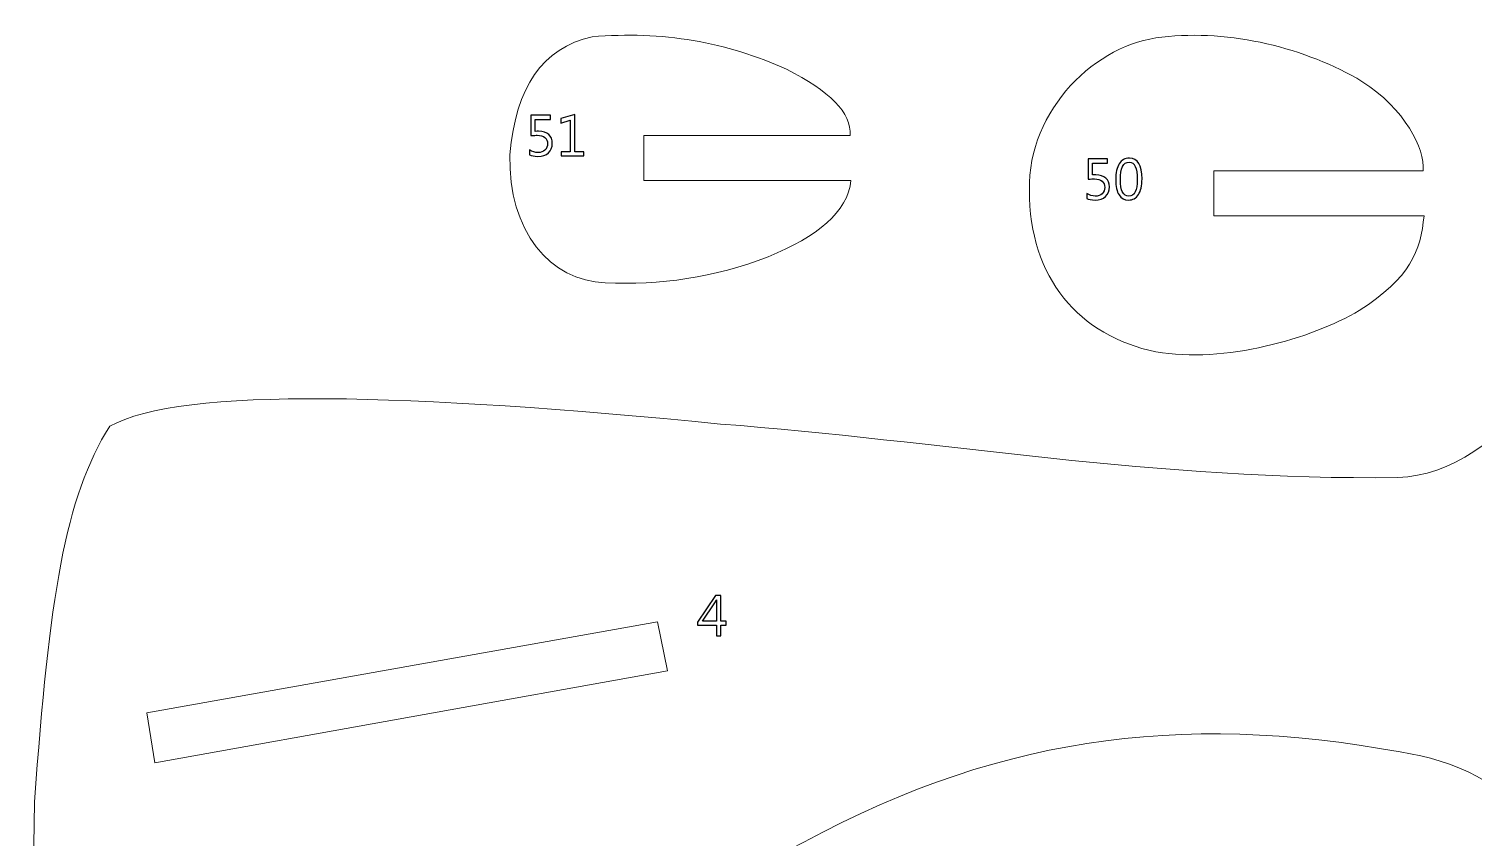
# Model space of a CAD drawing. Header units: centimetres. Extents: x -370 to 378, y -504 to 433.
# Drawn here: x -366.6 to -164.9, y -166.2 to -53.3 of the extents above; entities that cross this region are included whole.
import ezdxf

# ---------------------------------------------------------------- set-up
doc = ezdxf.new("R2010")
doc.units = ezdxf.units.CM
doc.header["$MEASUREMENT"] = 0
doc.layers.add('Camada 1', color=7, linetype='Continuous')
doc.layers.add('Camada 2', color=20, linetype='Continuous')

msp = doc.modelspace()

# ---------------------------------------------------------------- linework, layer by layer
at = {"layer": 'Camada 1', "lineweight": 9}
for points, knots in [([(-128.91, -216.84), (-128.56, -218.5), (-128.07, -219.59), (-127.19, -221.77), (-127.19, -221.77), (-125.24, -227.46), (-124.13, -230.74), (-130.17, -232.97), (-130.17, -232.97), (-133.27, -233.87), (-135.88, -234.85), (-138.09, -235.91), (-138.09, -235.91), (-149.12, -240.46), (-149.64, -256.89), (-145.42, -267.93), (-145.42, -267.93), (-142.38, -272.87), (-146.71, -278.83), (-150.84, -277.45), (-150.84, -277.45), (-150.84, -277.45), (-192.14, -263.79), (-192.14, -263.79), (-192.14, -263.79), (-190.96, -259.31), (-189.74, -254.97), (-188.14, -250.5), (-188.14, -250.5), (-188.14, -250.5), (-177.78, -254.73), (-177.78, -254.73), (-177.78, -254.73), (-177.78, -254.73), (-175.73, -248.9), (-175.73, -248.9), (-175.73, -248.9), (-175.73, -248.9), (-186.05, -244.44), (-186.05, -244.44), (-186.05, -244.44), (-183.81, -239.59), (-181.89, -234.98), (-179.41, -230.37), (-179.41, -230.37), (-179.41, -230.37), (-168.75, -236.26), (-168.75, -236.26), (-168.75, -236.26), (-168.75, -236.26), (-165.55, -230.97), (-165.55, -230.97), (-165.55, -230.97), (-165.55, -230.97), (-176.15, -224.87), (-176.15, -224.87), (-176.15, -224.87), (-173.72, -220.76), (-171.42, -217.25), (-168.85, -213.52), (-168.85, -213.52), (-168.85, -213.52), (-159.03, -220.01), (-159.03, -220.01), (-159.03, -220.01), (-159.03, -220.01), (-155.67, -214.91), (-155.67, -214.91), (-155.67, -214.91), (-155.67, -214.91), (-164.9, -208.65), (-164.9, -208.65), (-164.9, -208.65), (-162.15, -204.84), (-159.61, -200.76), (-157.08, -196.86), (-157.08, -196.86), (-157.08, -196.86), (-147.01, -203.04), (-147.01, -203.04), (-147.01, -203.04), (-147.01, -203.04), (-144.28, -197.68), (-144.28, -197.68), (-144.28, -197.68), (-144.28, -197.68), (-154.23, -191.16), (-154.23, -191.16), (-154.23, -191.16), (-144.64, -172.28), (-157.72, -157.93), (-172.23, -154.86), (-172.23, -154.86), (-203.2, -148.63), (-229.85, -151.43), (-258.36, -166.9), (-258.36, -166.9), (-277.71, -176.91), (-296.81, -188.87), (-315.75, -200.9), (-315.75, -200.9), (-327.37, -207.19), (-335.37, -213.35), (-348.64, -217.88), (-348.64, -217.88), (-352.77, -219.15), (-355.11, -219.9), (-356.66, -219.09), (-356.66, -219.09), (-362.83, -209.12), (-366.56, -194.4), (-365.78, -161.29), (-365.78, -161.29), (-363.69, -132.79), (-361.57, -118.74), (-355.27, -108.83), (-355.27, -108.83), (-345.35, -103.24), (-312.99, -104.26), (-269.99, -108.52), (-269.99, -108.52), (-239.98, -110.74), (-208.58, -116.51), (-175.44, -115.97), (-175.44, -115.97), (-160.49, -115.48), (-149.12, -96.17), (-134.51, -74.09), (-134.51, -74.09), (-126.59, -75.4), (-120.12, -74.11), (-115.87, -70.5), (-115.87, -70.5), (-111.77, -66.49), (-109.46, -61.75), (-109.55, -56.14), (-109.55, -56.14), (-109.57, -54.54), (-108.45, -53.96), (-106.67, -54.6), (-106.67, -54.6), (-85.2, -59), (-64.83, -61.49), (-46.08, -61.35), (-46.08, -61.35), (-46.08, -61.35), (-33.72, -61.58), (-33.72, -61.58), (-33.72, -61.58), (-16.66, -61.89), (-6.17, -65.08), (-3.45, -75.69), (-3.45, -75.69), (-2.82, -78.78), (-2.96, -99.61), (-2.93, -103.62), (-2.93, -103.62), (-2.93, -103.62), (-3, -145.58), (-3, -145.58), (-3, -145.58), (-3, -145.58), (-41.96, -145.64), (-41.96, -145.64), (-41.96, -145.64), (-41.96, -145.64), (-41.9, -151.83), (-41.9, -151.83), (-41.9, -151.83), (-41.9, -151.83), (-2.99, -151.94), (-2.99, -151.94), (-2.99, -151.94), (-2.99, -151.94), (-3.17, -204.17), (-3.17, -204.17), (-3.17, -204.17), (-3.17, -204.17), (-14.4, -205.3), (-14.4, -205.3), (-14.4, -205.3), (-14.4, -205.3), (-19.87, -174.69), (-19.87, -174.69), (-19.87, -174.69), (-19.87, -174.69), (-54.73, -179.84), (-54.73, -179.84), (-54.73, -179.84), (-54.73, -179.84), (-49, -209.33), (-49, -209.33), (-49, -209.33), (-49, -209.33), (-67.32, -211.22), (-67.32, -211.22), (-67.32, -211.22), (-67.41, -203.9), (-68.26, -196.94), (-70.08, -190.5), (-70.08, -190.5), (-72.54, -181.99), (-75.56, -175.56), (-80.07, -174.1), (-80.07, -174.1), (-80.07, -174.1), (-116.83, -174.1), (-116.83, -174.1), (-116.83, -174.1), (-119.45, -174.24), (-120.63, -178.44), (-119.76, -184.99), (-119.76, -184.99), (-119.07, -192.1), (-114.13, -197.97), (-111.47, -205.41), (-111.47, -205.41), (-109.72, -210.33), (-110.16, -211.29), (-114.06, -211.26), (-114.06, -211.26), (-114.06, -211.26), (-126.21, -211.2), (-126.21, -211.2), (-126.21, -211.2), (-127.84, -211.72), (-129.34, -213.83), (-128.91, -216.84)], [0, 0, 0, 0, 0.017241, 0.017241, 0.017241, 0.017241, 0.034483, 0.034483, 0.034483, 0.034483, 0.051724, 0.051724, 0.051724, 0.051724, 0.068966, 0.068966, 0.068966, 0.068966, 0.086207, 0.086207, 0.086207, 0.086207, 0.103448, 0.103448, 0.103448, 0.103448, 0.12069, 0.12069, 0.12069, 0.12069, 0.137931, 0.137931, 0.137931, 0.137931, 0.155172, 0.155172, 0.155172, 0.155172, 0.172414, 0.172414, 0.172414, 0.172414, 0.189655, 0.189655, 0.189655, 0.189655, 0.206897, 0.206897, 0.206897, 0.206897, 0.224138, 0.224138, 0.224138, 0.224138, 0.241379, 0.241379, 0.241379, 0.241379, 0.258621, 0.258621, 0.258621, 0.258621, 0.275862, 0.275862, 0.275862, 0.275862, 0.293103, 0.293103, 0.293103, 0.293103, 0.310345, 0.310345, 0.310345, 0.310345, 0.327586, 0.327586, 0.327586, 0.327586, 0.344828, 0.344828, 0.344828, 0.344828, 0.362069, 0.362069, 0.362069, 0.362069, 0.37931, 0.37931, 0.37931, 0.37931, 0.396552, 0.396552, 0.396552, 0.396552, 0.413793, 0.413793, 0.413793, 0.413793, 0.431034, 0.431034, 0.431034, 0.431034, 0.448276, 0.448276, 0.448276, 0.448276, 0.465517, 0.465517, 0.465517, 0.465517, 0.482759, 0.482759, 0.482759, 0.482759, 0.5, 0.5, 0.5, 0.5, 0.517241, 0.517241, 0.517241, 0.517241, 0.534483, 0.534483, 0.534483, 0.534483, 0.551724, 0.551724, 0.551724, 0.551724, 0.568966, 0.568966, 0.568966, 0.568966, 0.586207, 0.586207, 0.586207, 0.586207, 0.603448, 0.603448, 0.603448, 0.603448, 0.62069, 0.62069, 0.62069, 0.62069, 0.637931, 0.637931, 0.637931, 0.637931, 0.655172, 0.655172, 0.655172, 0.655172, 0.672414, 0.672414, 0.672414, 0.672414, 0.689655, 0.689655, 0.689655, 0.689655, 0.706897, 0.706897, 0.706897, 0.706897, 0.724138, 0.724138, 0.724138, 0.724138, 0.741379, 0.741379, 0.741379, 0.741379, 0.758621, 0.758621, 0.758621, 0.758621, 0.775862, 0.775862, 0.775862, 0.775862, 0.793103, 0.793103, 0.793103, 0.793103, 0.810345, 0.810345, 0.810345, 0.810345, 0.827586, 0.827586, 0.827586, 0.827586, 0.844828, 0.844828, 0.844828, 0.844828, 0.862069, 0.862069, 0.862069, 0.862069, 0.87931, 0.87931, 0.87931, 0.87931, 0.896552, 0.896552, 0.896552, 0.896552, 0.913793, 0.913793, 0.913793, 0.913793, 0.931034, 0.931034, 0.931034, 0.931034, 0.948276, 0.948276, 0.948276, 0.948276, 0.965517, 0.965517, 0.965517, 0.965517, 1, 1, 1, 1]), ([(-251.91, -68.21), (-251.91, -68.21), (-280.7, -68.21), (-280.7, -68.21), (-280.7, -68.21), (-280.7, -68.21), (-280.69, -74.5), (-280.69, -74.5), (-280.69, -74.5), (-280.69, -74.5), (-251.78, -74.5), (-251.78, -74.5), (-251.78, -74.5), (-252.23, -78.9), (-256.48, -82.34), (-263.32, -85.14), (-263.32, -85.14), (-270.92, -88.12), (-278.47, -89.12), (-286.08, -88.78), (-286.08, -88.78), (-293.75, -88.55), (-299.66, -81.58), (-299.41, -70.91), (-299.41, -70.91), (-298.57, -61.35), (-294.88, -56.02), (-287.93, -54.44), (-287.93, -54.44), (-278.19, -53.59), (-269.05, -55.18), (-260.77, -58.98), (-260.77, -58.98), (-254.8, -61.98), (-251.63, -65.08), (-251.91, -68.21)], [0, 0, 0, 0, 0.1, 0.1, 0.1, 0.1, 0.2, 0.2, 0.2, 0.2, 0.3, 0.3, 0.3, 0.3, 0.4, 0.4, 0.4, 0.4, 0.5, 0.5, 0.5, 0.5, 0.6, 0.6, 0.6, 0.6, 0.7, 0.7, 0.7, 0.7, 0.8, 0.8, 0.8, 0.8, 1, 1, 1, 1]), ([(-171.91, -73.15), (-171.91, -73.15), (-201.14, -73.15), (-201.14, -73.15), (-201.14, -73.15), (-201.14, -73.15), (-201.14, -79.44), (-201.14, -79.44), (-201.14, -79.44), (-201.14, -79.44), (-171.77, -79.44), (-171.77, -79.44), (-171.77, -79.44), (-172.22, -84.34), (-173.68, -88.07), (-180.81, -92.68), (-180.81, -92.68), (-187.49, -96.58), (-199.65, -100.12), (-209.2, -98.42), (-209.2, -98.42), (-219.87, -96.25), (-226.94, -88.1), (-226.86, -75.85), (-226.86, -75.85), (-227.14, -64.59), (-217.42, -55.31), (-208.37, -54.5), (-208.37, -54.5), (-198.79, -53.33), (-188.21, -56.04), (-180.43, -60.66), (-180.43, -60.66), (-174.45, -64.53), (-171.62, -70.02), (-171.91, -73.15)], [0, 0, 0, 0, 0.1, 0.1, 0.1, 0.1, 0.2, 0.2, 0.2, 0.2, 0.3, 0.3, 0.3, 0.3, 0.4, 0.4, 0.4, 0.4, 0.5, 0.5, 0.5, 0.5, 0.6, 0.6, 0.6, 0.6, 0.7, 0.7, 0.7, 0.7, 0.8, 0.8, 0.8, 0.8, 1, 1, 1, 1]), ([(-350.11, -148.82), (-350.11, -148.82), (-349, -155.82), (-349, -155.82), (-349, -155.82), (-349, -155.82), (-277.38, -142.98), (-277.38, -142.98), (-277.38, -142.98), (-277.38, -142.98), (-278.8, -136.13), (-278.8, -136.13), (-278.8, -136.13), (-278.8, -136.13), (-350.11, -148.82), (-350.11, -148.82)], [0, 0, 0, 0, 0.2, 0.2, 0.2, 0.2, 0.4, 0.4, 0.4, 0.4, 0.6, 0.6, 0.6, 0.6, 1, 1, 1, 1])]:
    msp.add_open_spline(points, degree=3, knots=knots, dxfattribs=at)
at = {"layer": 'Camada 2'}
for points, knots in [([(-296.66, -70.9), (-296.66, -70.9), (-296.66, -70.22), (-296.66, -70.22), (-296.66, -70.22), (-296.27, -70.47), (-295.88, -70.6), (-295.48, -70.6), (-295.48, -70.6), (-295.08, -70.6), (-294.76, -70.48), (-294.51, -70.26), (-294.51, -70.26), (-294.27, -70.03), (-294.15, -69.73), (-294.15, -69.36), (-294.15, -69.36), (-294.15, -68.99), (-294.27, -68.7), (-294.52, -68.5), (-294.52, -68.5), (-294.77, -68.29), (-295.13, -68.19), (-295.59, -68.19), (-295.59, -68.19), (-295.75, -68.19), (-296.05, -68.2), (-296.48, -68.23), (-296.48, -68.23), (-296.48, -68.23), (-296.48, -65.4), (-296.48, -65.4), (-296.48, -65.4), (-296.48, -65.4), (-293.75, -65.4), (-293.75, -65.4), (-293.75, -65.4), (-293.75, -65.4), (-293.75, -65.98), (-293.75, -65.98), (-293.75, -65.98), (-293.75, -65.98), (-295.87, -65.98), (-295.87, -65.98), (-295.87, -65.98), (-295.87, -65.98), (-295.87, -67.64), (-295.87, -67.64), (-295.87, -67.64), (-295.69, -67.63), (-295.53, -67.62), (-295.39, -67.62), (-295.39, -67.62), (-294.78, -67.62), (-294.31, -67.77), (-293.98, -68.08), (-293.98, -68.08), (-293.65, -68.38), (-293.49, -68.79), (-293.49, -69.32), (-293.49, -69.32), (-293.49, -69.87), (-293.66, -70.31), (-294.02, -70.64), (-294.02, -70.64), (-294.38, -70.97), (-294.87, -71.14), (-295.49, -71.14), (-295.49, -71.14), (-296.01, -71.14), (-296.4, -71.06), (-296.66, -70.9)], [0, 0, 0, 0, 0.052632, 0.052632, 0.052632, 0.052632, 0.105263, 0.105263, 0.105263, 0.105263, 0.157895, 0.157895, 0.157895, 0.157895, 0.210526, 0.210526, 0.210526, 0.210526, 0.263158, 0.263158, 0.263158, 0.263158, 0.315789, 0.315789, 0.315789, 0.315789, 0.368421, 0.368421, 0.368421, 0.368421, 0.421053, 0.421053, 0.421053, 0.421053, 0.473684, 0.473684, 0.473684, 0.473684, 0.526316, 0.526316, 0.526316, 0.526316, 0.578947, 0.578947, 0.578947, 0.578947, 0.631579, 0.631579, 0.631579, 0.631579, 0.684211, 0.684211, 0.684211, 0.684211, 0.736842, 0.736842, 0.736842, 0.736842, 0.789474, 0.789474, 0.789474, 0.789474, 0.842105, 0.842105, 0.842105, 0.842105, 0.894737, 0.894737, 0.894737, 0.894737, 1, 1, 1, 1]), ([(-289.07, -71.04), (-289.07, -71.04), (-292.26, -71.04), (-292.26, -71.04), (-292.26, -71.04), (-292.26, -71.04), (-292.26, -70.48), (-292.26, -70.48), (-292.26, -70.48), (-292.26, -70.48), (-290.99, -70.48), (-290.99, -70.48), (-290.99, -70.48), (-290.99, -70.48), (-290.99, -66.09), (-290.99, -66.09), (-290.99, -66.09), (-290.99, -66.09), (-292.29, -66.48), (-292.29, -66.48), (-292.29, -66.48), (-292.29, -66.48), (-292.29, -65.86), (-292.29, -65.86), (-292.29, -65.86), (-292.29, -65.86), (-290.34, -65.27), (-290.34, -65.27), (-290.34, -65.27), (-290.34, -65.27), (-290.34, -70.48), (-290.34, -70.48), (-290.34, -70.48), (-290.34, -70.48), (-289.07, -70.48), (-289.07, -70.48), (-289.07, -70.48), (-289.07, -70.48), (-289.07, -71.04), (-289.07, -71.04)], [0, 0, 0, 0, 0.090909, 0.090909, 0.090909, 0.090909, 0.181818, 0.181818, 0.181818, 0.181818, 0.272727, 0.272727, 0.272727, 0.272727, 0.363636, 0.363636, 0.363636, 0.363636, 0.454545, 0.454545, 0.454545, 0.454545, 0.545455, 0.545455, 0.545455, 0.545455, 0.636364, 0.636364, 0.636364, 0.636364, 0.727273, 0.727273, 0.727273, 0.727273, 0.818182, 0.818182, 0.818182, 0.818182, 1, 1, 1, 1]), ([(-218.86, -77), (-218.86, -77), (-218.86, -76.31), (-218.86, -76.31), (-218.86, -76.31), (-218.47, -76.57), (-218.08, -76.69), (-217.68, -76.69), (-217.68, -76.69), (-217.28, -76.69), (-216.96, -76.58), (-216.72, -76.35), (-216.72, -76.35), (-216.47, -76.13), (-216.35, -75.83), (-216.35, -75.46), (-216.35, -75.46), (-216.35, -75.09), (-216.47, -74.8), (-216.72, -74.59), (-216.72, -74.59), (-216.97, -74.38), (-217.33, -74.28), (-217.79, -74.28), (-217.79, -74.28), (-217.95, -74.28), (-218.25, -74.3), (-218.68, -74.33), (-218.68, -74.33), (-218.68, -74.33), (-218.68, -71.49), (-218.68, -71.49), (-218.68, -71.49), (-218.68, -71.49), (-215.95, -71.49), (-215.95, -71.49), (-215.95, -71.49), (-215.95, -71.49), (-215.95, -72.07), (-215.95, -72.07), (-215.95, -72.07), (-215.95, -72.07), (-218.07, -72.07), (-218.07, -72.07), (-218.07, -72.07), (-218.07, -72.07), (-218.07, -73.73), (-218.07, -73.73), (-218.07, -73.73), (-217.89, -73.72), (-217.73, -73.72), (-217.59, -73.72), (-217.59, -73.72), (-216.98, -73.72), (-216.52, -73.87), (-216.18, -74.17), (-216.18, -74.17), (-215.85, -74.47), (-215.69, -74.89), (-215.69, -75.41), (-215.69, -75.41), (-215.69, -75.96), (-215.87, -76.4), (-216.22, -76.73), (-216.22, -76.73), (-216.58, -77.07), (-217.07, -77.23), (-217.69, -77.23), (-217.69, -77.23), (-218.21, -77.23), (-218.6, -77.15), (-218.86, -77)], [0, 0, 0, 0, 0.052632, 0.052632, 0.052632, 0.052632, 0.105263, 0.105263, 0.105263, 0.105263, 0.157895, 0.157895, 0.157895, 0.157895, 0.210526, 0.210526, 0.210526, 0.210526, 0.263158, 0.263158, 0.263158, 0.263158, 0.315789, 0.315789, 0.315789, 0.315789, 0.368421, 0.368421, 0.368421, 0.368421, 0.421053, 0.421053, 0.421053, 0.421053, 0.473684, 0.473684, 0.473684, 0.473684, 0.526316, 0.526316, 0.526316, 0.526316, 0.578947, 0.578947, 0.578947, 0.578947, 0.631579, 0.631579, 0.631579, 0.631579, 0.684211, 0.684211, 0.684211, 0.684211, 0.736842, 0.736842, 0.736842, 0.736842, 0.789474, 0.789474, 0.789474, 0.789474, 0.842105, 0.842105, 0.842105, 0.842105, 0.894737, 0.894737, 0.894737, 0.894737, 1, 1, 1, 1]), ([(-213.04, -77.23), (-213.6, -77.23), (-214.03, -76.99), (-214.35, -76.51), (-214.35, -76.51), (-214.66, -76.03), (-214.82, -75.34), (-214.82, -74.43), (-214.82, -74.43), (-214.82, -73.43), (-214.65, -72.67), (-214.33, -72.16), (-214.33, -72.16), (-214, -71.65), (-213.53, -71.39), (-212.91, -71.39), (-212.91, -71.39), (-211.73, -71.39), (-211.14, -72.36), (-211.14, -74.29), (-211.14, -74.29), (-211.14, -75.25), (-211.31, -75.97), (-211.64, -76.48), (-211.64, -76.48), (-211.97, -76.98), (-212.44, -77.23), (-213.04, -77.23)], [0, 0, 0, 0, 0.125, 0.125, 0.125, 0.125, 0.25, 0.25, 0.25, 0.25, 0.375, 0.375, 0.375, 0.375, 0.5, 0.5, 0.5, 0.5, 0.625, 0.625, 0.625, 0.625, 0.75, 0.75, 0.75, 0.75, 1, 1, 1, 1]), ([(-212.95, -71.94), (-213.75, -71.94), (-214.16, -72.76), (-214.16, -74.4), (-214.16, -74.4), (-214.16, -75.93), (-213.76, -76.69), (-212.97, -76.69), (-212.97, -76.69), (-212.19, -76.69), (-211.8, -75.91), (-211.8, -74.36), (-211.8, -74.36), (-211.8, -72.75), (-212.18, -71.94), (-212.95, -71.94)], [0, 0, 0, 0, 0.2, 0.2, 0.2, 0.2, 0.4, 0.4, 0.4, 0.4, 0.6, 0.6, 0.6, 0.6, 1, 1, 1, 1]), ([(-269.21, -136.58), (-269.21, -136.58), (-269.93, -136.58), (-269.93, -136.58), (-269.93, -136.58), (-269.93, -136.58), (-269.93, -138.08), (-269.93, -138.08), (-269.93, -138.08), (-269.93, -138.08), (-270.57, -138.08), (-270.57, -138.08), (-270.57, -138.08), (-270.57, -138.08), (-270.57, -136.58), (-270.57, -136.58), (-270.57, -136.58), (-270.57, -136.58), (-273.22, -136.58), (-273.22, -136.58), (-273.22, -136.58), (-273.22, -136.58), (-273.22, -136.16), (-273.22, -136.16), (-273.22, -136.16), (-273.22, -136.16), (-270.71, -132.44), (-270.71, -132.44), (-270.71, -132.44), (-270.71, -132.44), (-269.93, -132.44), (-269.93, -132.44), (-269.93, -132.44), (-269.93, -132.44), (-269.93, -136.06), (-269.93, -136.06), (-269.93, -136.06), (-269.93, -136.06), (-269.21, -136.06), (-269.21, -136.06), (-269.21, -136.06), (-269.21, -136.06), (-269.21, -136.58), (-269.21, -136.58)], [0, 0, 0, 0, 0.083333, 0.083333, 0.083333, 0.083333, 0.166667, 0.166667, 0.166667, 0.166667, 0.25, 0.25, 0.25, 0.25, 0.333333, 0.333333, 0.333333, 0.333333, 0.416667, 0.416667, 0.416667, 0.416667, 0.5, 0.5, 0.5, 0.5, 0.583333, 0.583333, 0.583333, 0.583333, 0.666667, 0.666667, 0.666667, 0.666667, 0.75, 0.75, 0.75, 0.75, 0.833333, 0.833333, 0.833333, 0.833333, 1, 1, 1, 1]), ([(-270.57, -136.06), (-270.57, -136.06), (-270.57, -133.62), (-270.57, -133.62), (-270.57, -133.62), (-270.57, -133.45), (-270.57, -133.25), (-270.56, -133.04), (-270.56, -133.04), (-270.56, -133.04), (-270.57, -133.04), (-270.57, -133.04), (-270.57, -133.04), (-270.61, -133.13), (-270.68, -133.28), (-270.79, -133.47), (-270.79, -133.47), (-270.79, -133.47), (-272.52, -136.06), (-272.52, -136.06), (-272.52, -136.06), (-272.52, -136.06), (-270.57, -136.06), (-270.57, -136.06)], [0, 0, 0, 0, 0.142857, 0.142857, 0.142857, 0.142857, 0.285714, 0.285714, 0.285714, 0.285714, 0.428571, 0.428571, 0.428571, 0.428571, 0.571429, 0.571429, 0.571429, 0.571429, 0.714286, 0.714286, 0.714286, 0.714286, 1, 1, 1, 1])]:
    msp.add_open_spline(points, degree=3, knots=knots, dxfattribs=at)
at = {"layer": 'Camada 2', "lineweight": 9}
for points, knots in [([(-296.66, -70.9), (-296.66, -70.9), (-296.66, -70.22), (-296.66, -70.22), (-296.66, -70.22), (-296.27, -70.47), (-295.88, -70.6), (-295.48, -70.6), (-295.48, -70.6), (-295.08, -70.6), (-294.76, -70.48), (-294.51, -70.26), (-294.51, -70.26), (-294.27, -70.03), (-294.15, -69.73), (-294.15, -69.36), (-294.15, -69.36), (-294.15, -68.99), (-294.27, -68.7), (-294.52, -68.5), (-294.52, -68.5), (-294.77, -68.29), (-295.13, -68.19), (-295.59, -68.19), (-295.59, -68.19), (-295.75, -68.19), (-296.05, -68.2), (-296.48, -68.23), (-296.48, -68.23), (-296.48, -68.23), (-296.48, -65.4), (-296.48, -65.4), (-296.48, -65.4), (-296.48, -65.4), (-293.75, -65.4), (-293.75, -65.4), (-293.75, -65.4), (-293.75, -65.4), (-293.75, -65.98), (-293.75, -65.98), (-293.75, -65.98), (-293.75, -65.98), (-295.87, -65.98), (-295.87, -65.98), (-295.87, -65.98), (-295.87, -65.98), (-295.87, -67.64), (-295.87, -67.64), (-295.87, -67.64), (-295.69, -67.63), (-295.53, -67.62), (-295.39, -67.62), (-295.39, -67.62), (-294.78, -67.62), (-294.31, -67.77), (-293.98, -68.08), (-293.98, -68.08), (-293.65, -68.38), (-293.49, -68.79), (-293.49, -69.32), (-293.49, -69.32), (-293.49, -69.87), (-293.66, -70.31), (-294.02, -70.64), (-294.02, -70.64), (-294.38, -70.97), (-294.87, -71.14), (-295.49, -71.14), (-295.49, -71.14), (-296.01, -71.14), (-296.4, -71.06), (-296.66, -70.9)], [0, 0, 0, 0, 0.052632, 0.052632, 0.052632, 0.052632, 0.105263, 0.105263, 0.105263, 0.105263, 0.157895, 0.157895, 0.157895, 0.157895, 0.210526, 0.210526, 0.210526, 0.210526, 0.263158, 0.263158, 0.263158, 0.263158, 0.315789, 0.315789, 0.315789, 0.315789, 0.368421, 0.368421, 0.368421, 0.368421, 0.421053, 0.421053, 0.421053, 0.421053, 0.473684, 0.473684, 0.473684, 0.473684, 0.526316, 0.526316, 0.526316, 0.526316, 0.578947, 0.578947, 0.578947, 0.578947, 0.631579, 0.631579, 0.631579, 0.631579, 0.684211, 0.684211, 0.684211, 0.684211, 0.736842, 0.736842, 0.736842, 0.736842, 0.789474, 0.789474, 0.789474, 0.789474, 0.842105, 0.842105, 0.842105, 0.842105, 0.894737, 0.894737, 0.894737, 0.894737, 1, 1, 1, 1]), ([(-289.07, -71.04), (-289.07, -71.04), (-292.26, -71.04), (-292.26, -71.04), (-292.26, -71.04), (-292.26, -71.04), (-292.26, -70.48), (-292.26, -70.48), (-292.26, -70.48), (-292.26, -70.48), (-290.99, -70.48), (-290.99, -70.48), (-290.99, -70.48), (-290.99, -70.48), (-290.99, -66.09), (-290.99, -66.09), (-290.99, -66.09), (-290.99, -66.09), (-292.29, -66.48), (-292.29, -66.48), (-292.29, -66.48), (-292.29, -66.48), (-292.29, -65.86), (-292.29, -65.86), (-292.29, -65.86), (-292.29, -65.86), (-290.34, -65.27), (-290.34, -65.27), (-290.34, -65.27), (-290.34, -65.27), (-290.34, -70.48), (-290.34, -70.48), (-290.34, -70.48), (-290.34, -70.48), (-289.07, -70.48), (-289.07, -70.48), (-289.07, -70.48), (-289.07, -70.48), (-289.07, -71.04), (-289.07, -71.04)], [0, 0, 0, 0, 0.090909, 0.090909, 0.090909, 0.090909, 0.181818, 0.181818, 0.181818, 0.181818, 0.272727, 0.272727, 0.272727, 0.272727, 0.363636, 0.363636, 0.363636, 0.363636, 0.454545, 0.454545, 0.454545, 0.454545, 0.545455, 0.545455, 0.545455, 0.545455, 0.636364, 0.636364, 0.636364, 0.636364, 0.727273, 0.727273, 0.727273, 0.727273, 0.818182, 0.818182, 0.818182, 0.818182, 1, 1, 1, 1]), ([(-218.86, -77), (-218.86, -77), (-218.86, -76.31), (-218.86, -76.31), (-218.86, -76.31), (-218.47, -76.57), (-218.08, -76.69), (-217.68, -76.69), (-217.68, -76.69), (-217.28, -76.69), (-216.96, -76.58), (-216.72, -76.35), (-216.72, -76.35), (-216.47, -76.13), (-216.35, -75.83), (-216.35, -75.46), (-216.35, -75.46), (-216.35, -75.09), (-216.47, -74.8), (-216.72, -74.59), (-216.72, -74.59), (-216.97, -74.38), (-217.33, -74.28), (-217.79, -74.28), (-217.79, -74.28), (-217.95, -74.28), (-218.25, -74.3), (-218.68, -74.33), (-218.68, -74.33), (-218.68, -74.33), (-218.68, -71.49), (-218.68, -71.49), (-218.68, -71.49), (-218.68, -71.49), (-215.95, -71.49), (-215.95, -71.49), (-215.95, -71.49), (-215.95, -71.49), (-215.95, -72.07), (-215.95, -72.07), (-215.95, -72.07), (-215.95, -72.07), (-218.07, -72.07), (-218.07, -72.07), (-218.07, -72.07), (-218.07, -72.07), (-218.07, -73.73), (-218.07, -73.73), (-218.07, -73.73), (-217.89, -73.72), (-217.73, -73.72), (-217.59, -73.72), (-217.59, -73.72), (-216.98, -73.72), (-216.52, -73.87), (-216.18, -74.17), (-216.18, -74.17), (-215.85, -74.47), (-215.69, -74.89), (-215.69, -75.41), (-215.69, -75.41), (-215.69, -75.96), (-215.87, -76.4), (-216.22, -76.73), (-216.22, -76.73), (-216.58, -77.07), (-217.07, -77.23), (-217.69, -77.23), (-217.69, -77.23), (-218.21, -77.23), (-218.6, -77.15), (-218.86, -77)], [0, 0, 0, 0, 0.052632, 0.052632, 0.052632, 0.052632, 0.105263, 0.105263, 0.105263, 0.105263, 0.157895, 0.157895, 0.157895, 0.157895, 0.210526, 0.210526, 0.210526, 0.210526, 0.263158, 0.263158, 0.263158, 0.263158, 0.315789, 0.315789, 0.315789, 0.315789, 0.368421, 0.368421, 0.368421, 0.368421, 0.421053, 0.421053, 0.421053, 0.421053, 0.473684, 0.473684, 0.473684, 0.473684, 0.526316, 0.526316, 0.526316, 0.526316, 0.578947, 0.578947, 0.578947, 0.578947, 0.631579, 0.631579, 0.631579, 0.631579, 0.684211, 0.684211, 0.684211, 0.684211, 0.736842, 0.736842, 0.736842, 0.736842, 0.789474, 0.789474, 0.789474, 0.789474, 0.842105, 0.842105, 0.842105, 0.842105, 0.894737, 0.894737, 0.894737, 0.894737, 1, 1, 1, 1]), ([(-213.04, -77.23), (-213.6, -77.23), (-214.03, -76.99), (-214.35, -76.51), (-214.35, -76.51), (-214.66, -76.03), (-214.82, -75.34), (-214.82, -74.43), (-214.82, -74.43), (-214.82, -73.43), (-214.65, -72.67), (-214.33, -72.16), (-214.33, -72.16), (-214, -71.65), (-213.53, -71.39), (-212.91, -71.39), (-212.91, -71.39), (-211.73, -71.39), (-211.14, -72.36), (-211.14, -74.29), (-211.14, -74.29), (-211.14, -75.25), (-211.31, -75.97), (-211.64, -76.48), (-211.64, -76.48), (-211.97, -76.98), (-212.44, -77.23), (-213.04, -77.23)], [0, 0, 0, 0, 0.125, 0.125, 0.125, 0.125, 0.25, 0.25, 0.25, 0.25, 0.375, 0.375, 0.375, 0.375, 0.5, 0.5, 0.5, 0.5, 0.625, 0.625, 0.625, 0.625, 0.75, 0.75, 0.75, 0.75, 1, 1, 1, 1]), ([(-212.95, -71.94), (-213.75, -71.94), (-214.16, -72.76), (-214.16, -74.4), (-214.16, -74.4), (-214.16, -75.93), (-213.76, -76.69), (-212.97, -76.69), (-212.97, -76.69), (-212.19, -76.69), (-211.8, -75.91), (-211.8, -74.36), (-211.8, -74.36), (-211.8, -72.75), (-212.18, -71.94), (-212.95, -71.94)], [0, 0, 0, 0, 0.2, 0.2, 0.2, 0.2, 0.4, 0.4, 0.4, 0.4, 0.6, 0.6, 0.6, 0.6, 1, 1, 1, 1]), ([(-269.21, -136.58), (-269.21, -136.58), (-269.93, -136.58), (-269.93, -136.58), (-269.93, -136.58), (-269.93, -136.58), (-269.93, -138.08), (-269.93, -138.08), (-269.93, -138.08), (-269.93, -138.08), (-270.57, -138.08), (-270.57, -138.08), (-270.57, -138.08), (-270.57, -138.08), (-270.57, -136.58), (-270.57, -136.58), (-270.57, -136.58), (-270.57, -136.58), (-273.22, -136.58), (-273.22, -136.58), (-273.22, -136.58), (-273.22, -136.58), (-273.22, -136.16), (-273.22, -136.16), (-273.22, -136.16), (-273.22, -136.16), (-270.71, -132.44), (-270.71, -132.44), (-270.71, -132.44), (-270.71, -132.44), (-269.93, -132.44), (-269.93, -132.44), (-269.93, -132.44), (-269.93, -132.44), (-269.93, -136.06), (-269.93, -136.06), (-269.93, -136.06), (-269.93, -136.06), (-269.21, -136.06), (-269.21, -136.06), (-269.21, -136.06), (-269.21, -136.06), (-269.21, -136.58), (-269.21, -136.58)], [0, 0, 0, 0, 0.083333, 0.083333, 0.083333, 0.083333, 0.166667, 0.166667, 0.166667, 0.166667, 0.25, 0.25, 0.25, 0.25, 0.333333, 0.333333, 0.333333, 0.333333, 0.416667, 0.416667, 0.416667, 0.416667, 0.5, 0.5, 0.5, 0.5, 0.583333, 0.583333, 0.583333, 0.583333, 0.666667, 0.666667, 0.666667, 0.666667, 0.75, 0.75, 0.75, 0.75, 0.833333, 0.833333, 0.833333, 0.833333, 1, 1, 1, 1]), ([(-270.57, -136.06), (-270.57, -136.06), (-270.57, -133.62), (-270.57, -133.62), (-270.57, -133.62), (-270.57, -133.45), (-270.57, -133.25), (-270.56, -133.04), (-270.56, -133.04), (-270.56, -133.04), (-270.57, -133.04), (-270.57, -133.04), (-270.57, -133.04), (-270.61, -133.13), (-270.68, -133.28), (-270.79, -133.47), (-270.79, -133.47), (-270.79, -133.47), (-272.52, -136.06), (-272.52, -136.06), (-272.52, -136.06), (-272.52, -136.06), (-270.57, -136.06), (-270.57, -136.06)], [0, 0, 0, 0, 0.142857, 0.142857, 0.142857, 0.142857, 0.285714, 0.285714, 0.285714, 0.285714, 0.428571, 0.428571, 0.428571, 0.428571, 0.571429, 0.571429, 0.571429, 0.571429, 0.714286, 0.714286, 0.714286, 0.714286, 1, 1, 1, 1])]:
    msp.add_open_spline(points, degree=3, knots=knots, dxfattribs=at)

doc.saveas('drawing.dxf')
